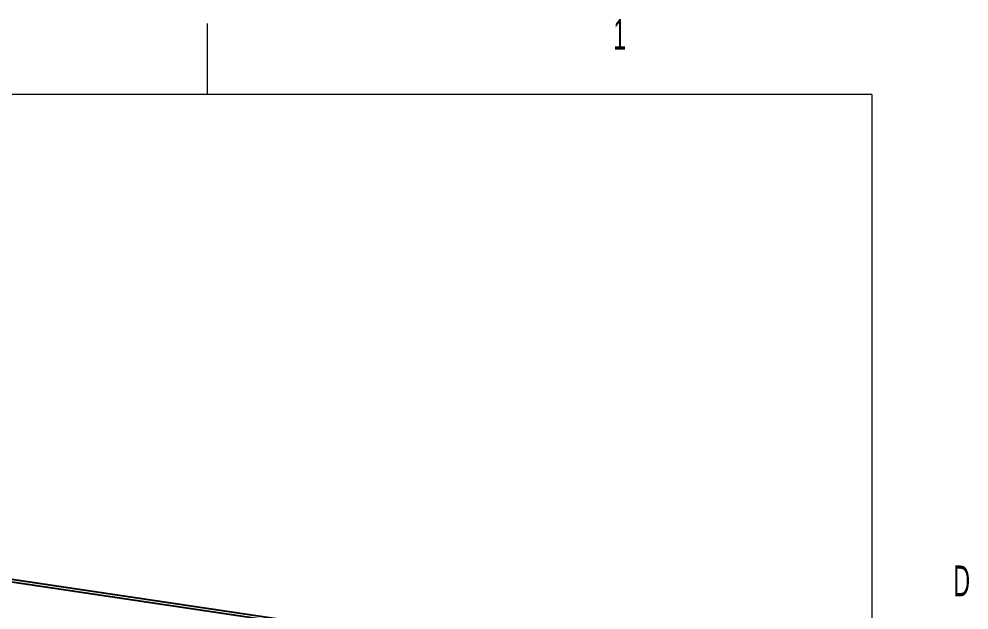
# Model space of a CAD drawing. Header units: millimetres. Extents: x 12 to 854, y 4 to 555.
# Drawn here: x 731.6 to 854.1, y 479.3 to 555.5 of the extents above; entities that cross this region are included whole.
import ezdxf

# ---------------------------------------------------------------- set-up
doc = ezdxf.new("R2010")
doc.units = ezdxf.units.MM
doc.styles.add('SLDTEXTSTYLE3', font='TXT', dxfattribs={"width": 0.56})

msp = doc.modelspace()

# ---------------------------------------------------------------- linework, layer by layer
at = {"color": 7, "linetype": 'Continuous', "lineweight": 18}
for p, q in [((755.93, 545.76), (755.93, 554.89)), ((24.14, 545.77), (841.61, 545.77)), ((841.62, 545.76), (841.62, 17.38))]:
    msp.add_line(p, q, dxfattribs=at)
at = {"color": 8, "linetype": 'Continuous', "lineweight": 25}
msp.add_line((773.44, 476.47), (696.22, 488.01), dxfattribs=at)
at = {"color": 7, "linetype": 'Continuous', "lineweight": 25}
msp.add_line((774.01, 476.73), (697.5, 488.16), dxfattribs=at)

# ---------------------------------------------------------------- texts
at = {"color": 7, "linetype": 'Continuous', "lineweight": 0, "char_height": 3.97, "attachment_point": 1, "style": 'SLDTEXTSTYLE3'}
for s, insert in [('1', (808.26, 555.48)), ('D', (852.13, 485))]:
    msp.add_mtext(s, dxfattribs=dict(at, insert=insert))

doc.saveas('drawing.dxf')
